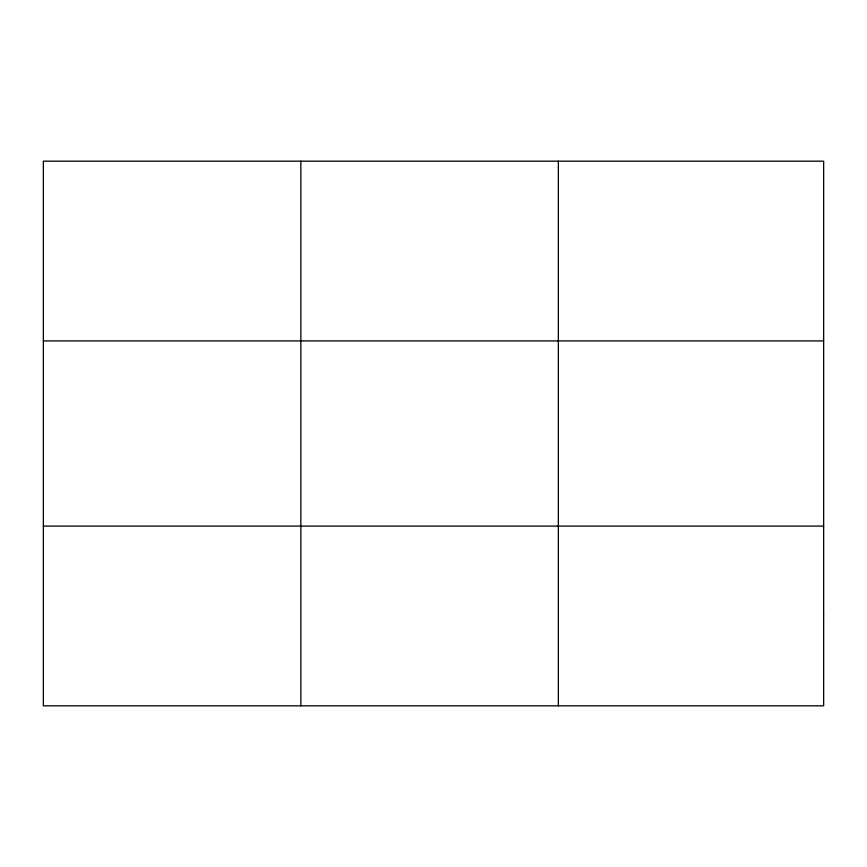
<?xml version="1.0" encoding="UTF-8"?>
<svg xmlns="http://www.w3.org/2000/svg" width="867" height="867" viewBox="0 0 867 867"><rect width="100%" height="100%" fill="white"/><g stroke="black" fill="none" stroke-linecap="round" stroke-linejoin="round"><path stroke-width="1.3" d="M300.849 161.175L300.849 705.825M558.348 161.175L558.348 705.825M43.35 340.915L823.65 340.915M43.35 526.085L823.65 526.085M823.65 615.96L823.65 705.825L43.35 705.825L43.35 161.175L823.65 161.175L823.65 615.96"/></g></svg>
